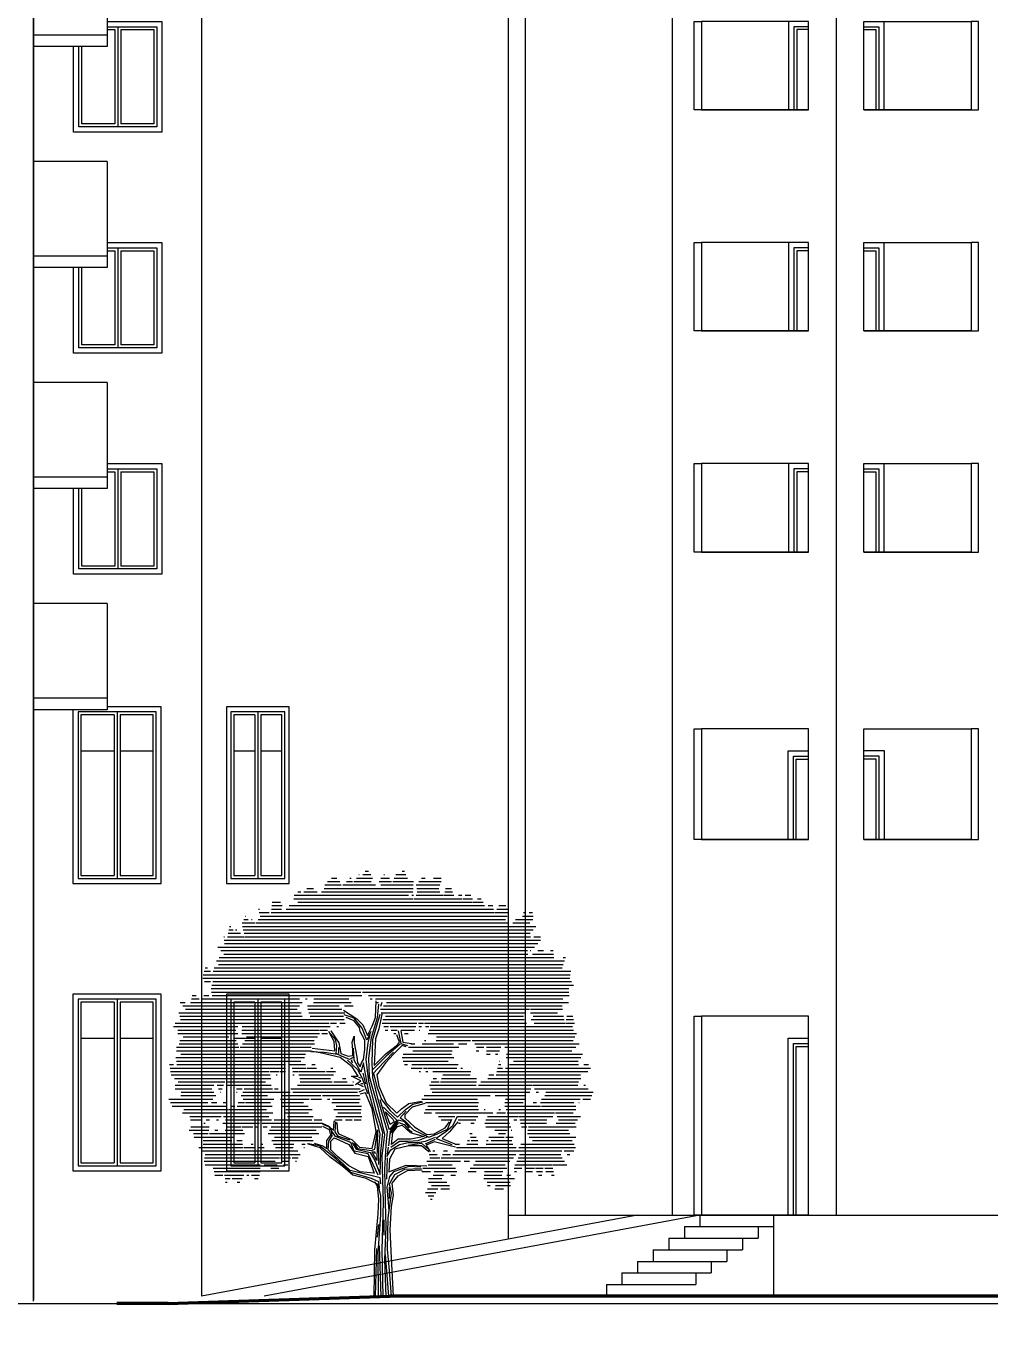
# Model space of a CAD drawing. Header units: inches. Extents: x -634 to 3638, y -6930911 to 5552.
# Drawn here: x 2080.91 to 2093.65, y 3473 to 3490.16 of the extents above; entities that cross this region are included whole.
import ezdxf

# ---------------------------------------------------------------- set-up
doc = ezdxf.new("R2010")
doc.units = ezdxf.units.IN
doc.header["$MEASUREMENT"] = 0
doc.linetypes.add('Dashed', pattern=[1128.888893, 564.444447, -564.444447])
doc.layers.add('derevo', color=7, linetype='Continuous')
doc.layers.add('развертка', color=7, linetype='Continuous')
for name, color, linetype, lineweight in [('ELEV', 134, 'Continuous', 18), ('WALLS', 7, 'Continuous', 70), ('фасады', 7, 'Continuous', 30), ('фасады2', 7, 'Continuous', 25)]:
    doc.layers.add(name, color=color, linetype=linetype, lineweight=lineweight)

# ---------------------------------------------------------------- blocks, each defined once
blk = doc.blocks.new('*X6')
at = {"color": 0, "linetype": 'ByBlock'}
for p, q in [((166.432, 82), (166.792, 82)), ((166.547, 82.1), (166.704, 82.1)), ((166.979, 82), (167.153, 82)), ((167.079, 82.1), (167.119, 82.1)), ((167.199, 82), (167.701, 82)), ((167.268, 82.1), (167.735, 82.1)), ((167.338, 82.2), (167.349, 82.2)), ((167.454, 82.2), (167.692, 82.2)), ((167.527, 82.3), (167.616, 82.3)), ((167.933, 82), (168.284, 82)), ((167.979, 82.1), (168.232, 82.1)), ((168.068, 82.2), (168.08, 82.2)), ((168.321, 82), (168.918, 82)), ((168.365, 82.1), (168.744, 82.1)), ((168.409, 82.2), (168.702, 82.2)), ((168.595, 82.3), (168.659, 82.3)), ((169.076, 82), (169.723, 82)), ((169.153, 82.1), (169.26, 82.1)), ((169.506, 82.1), (169.719, 82.1)), ((165.57, 81.7), (165.661, 81.7)), ((165.749, 81.7), (166.132, 81.7)), ((165.839, 81.8), (166.032, 81.8)), ((166.26, 81.7), (168.903, 81.7)), ((166.335, 81.8), (168.908, 81.8)), ((166.352, 81.9), (166.826, 81.9)), ((166.879, 81.9), (167.822, 81.9)), ((167.978, 81.9), (168.913, 81.9)), ((168.999, 81.9), (169.688, 81.9)), ((169.014, 81.8), (169.653, 81.8)), ((169.031, 81.7), (169.681, 81.7)), ((169.83, 81.7), (170.052, 81.7)), ((169.85, 81.8), (170.018, 81.8)), ((164.823, 81.3), (165.119, 81.3)), ((164.833, 81.4), (165.072, 81.4)), ((165.321, 81.3), (170.979, 81.3)), ((165.46, 81.5), (168.908, 81.5)), ((165.47, 81.6), (168.774, 81.6)), ((165.573, 81.4), (170.616, 81.4)), ((168.878, 81.6), (168.918, 81.6)), ((168.94, 81.5), (170.325, 81.5)), ((168.998, 81.6), (169.794, 81.6)), ((169.809, 81.6), (170.085, 81.6)), ((170.22, 81.6), (170.325, 81.6)), ((170.355, 81.5), (170.627, 81.5)), ((170.421, 81.6), (170.579, 81.6)), ((170.642, 81.4), (170.94, 81.4)), ((170.776, 81.5), (170.878, 81.5)), ((171.088, 81.3), (171.222, 81.3)), ((171.393, 81.3), (171.598, 81.3)), ((164.011, 80.9), (164.133, 80.9)), ((164.061, 81), (164.073, 81)), ((164.231, 80.9), (164.254, 80.9)), ((164.431, 80.9), (171.587, 80.9)), ((164.432, 81.2), (164.462, 81.2)), ((164.46, 81.1), (164.748, 81.1)), ((164.487, 81), (171.637, 81)), ((164.803, 81.1), (171.246, 81.1)), ((164.813, 81.2), (165.101, 81.2)), ((165.233, 81.2), (171.234, 81.2)), ((171.268, 81.1), (171.675, 81.1)), ((171.331, 81.2), (171.675, 81.2)), ((171.872, 80.9), (172.376, 80.9)), ((172.081, 81), (172.39, 81)), ((172.11, 81.1), (172.139, 81.1)), ((172.272, 81.1), (172.364, 81.1)), ((163.555, 80.5), (163.914, 80.5)), ((163.575, 80.6), (163.707, 80.6)), ((163.596, 80.7), (163.635, 80.7)), ((163.773, 80.6), (163.808, 80.6)), ((163.961, 80.8), (164.34, 80.8)), ((163.971, 80.7), (172.466, 80.7)), ((163.994, 80.6), (172.383, 80.6)), ((164.018, 80.5), (172.3, 80.5)), ((164.367, 80.8), (171.668, 80.8)), ((171.793, 80.8), (172.293, 80.8)), ((163.262, 80.1), (172.42, 80.1)), ((163.432, 80.4), (163.454, 80.4)), ((163.44, 80.3), (172.6, 80.3)), ((163.448, 80.2), (172.52, 80.2)), ((163.535, 80.4), (164.02, 80.4)), ((164.041, 80.4), (172.307, 80.4)), ((172.402, 80.4), (172.6, 80.4)), ((163.302, 79.8), (172.252, 79.8)), ((163.345, 80), (172.22, 80)), ((163.428, 79.9), (172.236, 79.9)), ((172.255, 79.8), (172.98, 79.8)), ((172.296, 80), (172.32, 80)), ((172.366, 79.9), (172.973, 79.9)), ((172.524, 80), (172.683, 80)), ((172.883, 80), (172.967, 80)), ((173.253, 79.8), (173.325, 79.8)), ((162.866, 79.4), (163.049, 79.4)), ((162.895, 79.5), (162.958, 79.5)), ((163.121, 79.4), (173.475, 79.4)), ((163.148, 79.5), (173.226, 79.5)), ((163.219, 79.7), (173.292, 79.7)), ((163.283, 79.6), (173.259, 79.6)), ((162.825, 79.2), (173.446, 79.2)), ((162.837, 79.3), (173.46, 79.3)), ((162.874, 79.1), (163.044, 79.1)), ((163.086, 79), (173.554, 79)), ((163.112, 79.1), (173.5, 79.1)), ((162.494, 78.6), (162.719, 78.6)), ((162.517, 78.7), (162.627, 78.7)), ((162.798, 78.6), (165.62, 78.6)), ((162.856, 78.7), (162.995, 78.7)), ((163.065, 78.9), (173.423, 78.9)), ((163.08, 78.8), (167.394, 78.8)), ((163.094, 78.7), (167.426, 78.7)), ((165.798, 78.6), (165.849, 78.6)), ((166.041, 78.6), (167.051, 78.6)), ((167.449, 78.8), (173.422, 78.8)), ((167.618, 78.7), (173.427, 78.7)), ((167.668, 78.6), (167.729, 78.6)), ((167.823, 78.6), (173.243, 78.6)), ((162.172, 78.5), (162.317, 78.5)), ((162.246, 78.4), (162.44, 78.4)), ((162.32, 78.3), (165.551, 78.3)), ((162.449, 78.4), (165.625, 78.4)), ((162.472, 78.5), (165.698, 78.5)), ((165.855, 78.4), (166.767, 78.4)), ((165.865, 78.3), (166.85, 78.3)), ((166.032, 78.5), (167.114, 78.5)), ((166.921, 78.4), (167.177, 78.4)), ((167.855, 78.5), (167.909, 78.5)), ((167.971, 78.3), (172.279, 78.3)), ((168.054, 78.4), (173.222, 78.4)), ((168.137, 78.5), (173.404, 78.5)), ((172.311, 78.3), (173.236, 78.3)), ((162.022, 77.9), (163.957, 77.9)), ((162.131, 78.2), (165.674, 78.2)), ((162.163, 78.1), (165.702, 78.1)), ((162.181, 78), (166.918, 78)), ((163.968, 77.9), (166.48, 77.9)), ((165.895, 78.2), (166.933, 78.2)), ((165.929, 78.1), (166.896, 78.1)), ((166.524, 77.9), (166.695, 77.9)), ((166.788, 77.9), (166.94, 77.9)), ((167.987, 78.2), (172.177, 78.2)), ((168.015, 77.9), (169.023, 77.9)), ((168.035, 78), (172.121, 78)), ((168.114, 78.1), (172.102, 78.1)), ((169.066, 77.9), (169.211, 77.9)), ((169.237, 77.9), (169.433, 77.9)), ((169.437, 77.9), (172.193, 77.9)), ((172.311, 78.2), (173.09, 78.2)), ((172.33, 78), (173.283, 78)), ((172.39, 78.1), (173.261, 78.1)), ((172.412, 77.9), (173.305, 77.9)), ((173.318, 77.9), (173.578, 77.9)), ((173.34, 78), (173.556, 78)), ((173.361, 78.1), (173.534, 78.1)), ((161.977, 77.8), (163.837, 77.8)), ((162.101, 77.7), (163.78, 77.7)), ((162.101, 77.6), (163.842, 77.6)), ((162.252, 77.5), (163.577, 77.5)), ((163.953, 77.6), (166.204, 77.6)), ((163.957, 77.7), (166.204, 77.7)), ((163.962, 77.8), (166.506, 77.8)), ((164.087, 77.5), (166.144, 77.5)), ((166.22, 77.7), (166.433, 77.7)), ((166.265, 77.6), (166.432, 77.6)), ((166.526, 77.7), (166.532, 77.7)), ((166.701, 77.8), (166.754, 77.8)), ((168.06, 77.8), (168.202, 77.8)), ((168.104, 77.7), (168.175, 77.7)), ((168.25, 77.8), (168.986, 77.8)), ((168.275, 77.7), (168.449, 77.7)), ((168.355, 77.6), (168.414, 77.6)), ((168.556, 77.7), (168.948, 77.7)), ((168.663, 77.6), (168.764, 77.6)), ((169.078, 77.8), (169.157, 77.8)), ((169.09, 77.7), (169.103, 77.7)), ((169.274, 77.8), (169.364, 77.8)), ((169.347, 77.6), (173.64, 77.6)), ((169.377, 77.7), (173.549, 77.7)), ((169.407, 77.8), (173.525, 77.8)), ((169.588, 77.5), (173.594, 77.5)), ((162.064, 77.2), (163.863, 77.2)), ((162.064, 77.1), (165.969, 77.1)), ((162.138, 77.3), (163.837, 77.3)), ((162.16, 77.4), (163.794, 77.4)), ((163.903, 77.2), (165.958, 77.2)), ((163.974, 77.3), (166.058, 77.3)), ((164.045, 77.4), (166.046, 77.4)), ((168.774, 77.2), (170.23, 77.2)), ((168.844, 77.3), (168.96, 77.3)), ((168.901, 77.1), (170.038, 77.1)), ((169.171, 77.3), (170.076, 77.3)), ((169.241, 77.4), (169.277, 77.4)), ((169.58, 77.4), (170.57, 77.4)), ((170.22, 77.3), (170.47, 77.3)), ((170.619, 77.4), (173.548, 77.4)), ((170.7, 77.3), (173.719, 77.3)), ((170.737, 77.1), (170.815, 77.1)), ((170.747, 77.2), (170.962, 77.2)), ((171.039, 77.2), (171.45, 77.2)), ((171.039, 77.1), (171.407, 77.1)), ((171.563, 77.2), (173.625, 77.2)), ((171.675, 77.1), (173.506, 77.1)), ((162.045, 76.9), (165.769, 76.9)), ((162.061, 76.8), (165.657, 76.8)), ((162.185, 77), (165.793, 77)), ((168.599, 76.9), (170.09, 76.9)), ((168.62, 77), (170.022, 77)), ((168.628, 76.8), (169.93, 76.8)), ((171.039, 77), (171.142, 77)), ((171.299, 77), (171.363, 77)), ((171.401, 76.8), (171.408, 76.8)), ((171.602, 76.9), (173.77, 76.9)), ((171.613, 77), (173.818, 77)), ((171.815, 76.8), (173.686, 76.8)), ((161.859, 76.7), (161.979, 76.7)), ((161.875, 76.6), (165.221, 76.6)), ((161.891, 76.5), (164.732, 76.5)), ((161.907, 76.4), (164.776, 76.4)), ((162.076, 76.7), (165.221, 76.7)), ((164.762, 76.5), (165.029, 76.5)), ((164.948, 76.4), (164.978, 76.4)), ((165.05, 76.5), (165.221, 76.5)), ((165.312, 76.7), (165.797, 76.7)), ((165.414, 76.6), (165.814, 76.6)), ((165.434, 76.5), (165.583, 76.5)), ((165.434, 76.4), (165.47, 76.4)), ((165.607, 76.5), (166.364, 76.5)), ((165.607, 76.4), (166.602, 76.4)), ((165.843, 76.6), (166.113, 76.6)), ((165.977, 76.7), (166.072, 76.7)), ((166.4, 76.5), (166.661, 76.5)), ((166.526, 76.6), (166.586, 76.6)), ((168.657, 76.7), (168.745, 76.7)), ((168.85, 76.6), (168.957, 76.6)), ((168.877, 76.7), (170.214, 76.7)), ((168.958, 76.6), (169.172, 76.6)), ((169.089, 76.5), (169.121, 76.5)), ((169.215, 76.6), (169.327, 76.6)), ((169.282, 76.5), (169.336, 76.5)), ((169.351, 76.6), (170.174, 76.6)), ((169.479, 76.5), (170.585, 76.5)), ((169.775, 76.4), (170.558, 76.4)), ((170.295, 76.6), (170.344, 76.6)), ((170.612, 76.6), (170.613, 76.6)), ((171.106, 76.4), (171.245, 76.4)), ((171.311, 76.4), (173.758, 76.4)), ((171.334, 76.5), (173.97, 76.5)), ((171.356, 76.6), (171.496, 76.6)), ((171.379, 76.7), (171.452, 76.7)), ((171.588, 76.6), (174.041, 76.6)), ((171.702, 76.7), (173.696, 76.7)), ((173.848, 76.7), (173.987, 76.7)), ((162.003, 76.3), (163.506, 76.3)), ((162.024, 76.1), (162.211, 76.1)), ((162.024, 76), (163.086, 76)), ((162.109, 76.2), (163.464, 76.2)), ((162.216, 76.1), (163.145, 76.1)), ((163.241, 76.1), (163.422, 76.1)), ((163.283, 76), (163.38, 76)), ((163.529, 76.3), (164.791, 76.3)), ((163.535, 76.2), (164.639, 76.2)), ((163.541, 76.1), (164.802, 76.1)), ((163.798, 76), (163.962, 76)), ((164.022, 76), (164.837, 76)), ((164.897, 76), (165.004, 76)), ((165.375, 76), (167.382, 76)), ((165.568, 76.1), (167.187, 76.1)), ((165.634, 76.3), (166.523, 76.3)), ((165.638, 76.2), (166.564, 76.2)), ((166.612, 76.2), (167.001, 76.2)), ((166.868, 76.3), (166.962, 76.3)), ((167.166, 76.2), (167.187, 76.2)), ((169.39, 76.1), (170.738, 76.1)), ((169.417, 76), (170.732, 76)), ((169.436, 76.2), (169.669, 76.2)), ((169.49, 76.3), (169.591, 76.3)), ((169.699, 76.2), (170.743, 76.2)), ((169.737, 76.3), (170.748, 76.3)), ((170.741, 76), (172.323, 76)), ((170.804, 76.1), (172.36, 76.1)), ((170.867, 76.2), (171.032, 76.2)), ((171.041, 76.2), (173.694, 76.2)), ((171.074, 76.3), (173.769, 76.3)), ((172.376, 76.1), (173.683, 76.1)), ((172.425, 76), (173.979, 76)), ((173.853, 76.1), (173.902, 76.1)), ((161.844, 75.7), (163.115, 75.7)), ((161.891, 75.6), (162.971, 75.6)), ((162.186, 75.8), (163.201, 75.8)), ((162.197, 75.9), (163.143, 75.9)), ((163.076, 75.6), (163.233, 75.6)), ((163.326, 75.9), (163.338, 75.9)), ((163.412, 75.6), (163.505, 75.6)), ((163.798, 75.9), (163.819, 75.9)), ((163.849, 75.6), (164.032, 75.6)), ((163.936, 75.8), (164.701, 75.8)), ((163.979, 75.9), (165.352, 75.9)), ((163.995, 75.7), (164.878, 75.7)), ((164.064, 75.6), (164.779, 75.6)), ((165.076, 75.7), (165.905, 75.7)), ((165.089, 75.6), (165.743, 75.6)), ((165.099, 75.8), (166.236, 75.8)), ((165.427, 75.9), (167.305, 75.9)), ((165.955, 75.7), (166.262, 75.7)), ((166.291, 75.8), (167.357, 75.8)), ((166.437, 75.7), (166.502, 75.7)), ((166.556, 75.6), (167.352, 75.6)), ((166.574, 75.7), (167.382, 75.7)), ((169.163, 75.7), (170.778, 75.7)), ((169.233, 75.8), (171.138, 75.8)), ((169.273, 75.6), (170.808, 75.6)), ((169.463, 75.9), (172.285, 75.9)), ((171.287, 75.8), (172.136, 75.8)), ((171.568, 75.6), (172.098, 75.6)), ((171.585, 75.7), (172.176, 75.7)), ((172.388, 75.6), (172.485, 75.6)), ((172.475, 75.9), (172.536, 75.9)), ((172.596, 75.6), (173.56, 75.6)), ((172.624, 75.7), (173.749, 75.7)), ((172.724, 75.8), (174.082, 75.8)), ((172.757, 75.9), (174.119, 75.9)), ((173.704, 75.6), (173.716, 75.6)), ((173.823, 75.7), (174.045, 75.7)), ((161.938, 75.5), (162.303, 75.5)), ((162.241, 75.3), (164.855, 75.3)), ((162.277, 75.4), (163.56, 75.4)), ((162.312, 75.5), (163.533, 75.5)), ((163.575, 75.4), (164.669, 75.4)), ((163.638, 75.5), (163.749, 75.5)), ((163.823, 75.5), (164.835, 75.5)), ((165.13, 75.5), (165.869, 75.5)), ((165.204, 75.3), (165.888, 75.3)), ((165.229, 75.4), (165.988, 75.4)), ((166.62, 75.4), (167.412, 75.4)), ((166.682, 75.5), (167.418, 75.5)), ((166.737, 75.3), (167.399, 75.3)), ((169.232, 75.3), (169.444, 75.3)), ((169.273, 75.4), (170.8, 75.4)), ((169.341, 75.5), (170.789, 75.5)), ((169.558, 75.3), (171.22, 75.3)), ((170.971, 75.4), (171, 75.4)), ((171.33, 75.3), (171.582, 75.3)), ((171.39, 75.4), (171.437, 75.4)), ((171.57, 75.5), (172.595, 75.5)), ((171.604, 75.4), (173.625, 75.4)), ((171.638, 75.3), (173.008, 75.3)), ((172.625, 75.5), (173.623, 75.5)), ((173.035, 75.3), (173.545, 75.3)), ((162.451, 75.2), (163.355, 75.2)), ((162.466, 75.1), (162.781, 75.1)), ((162.474, 74.9), (163.007, 74.9)), ((162.851, 75), (162.893, 75)), ((162.919, 75.1), (163.021, 75.1)), ((163.223, 75.1), (163.28, 75.1)), ((163.406, 75), (164.465, 75)), ((163.427, 75.2), (164.739, 75.2)), ((163.479, 75.1), (164.813, 75.1)), ((163.505, 74.9), (163.935, 74.9)), ((163.959, 74.9), (164.275, 74.9)), ((164.355, 74.9), (164.419, 74.9)), ((164.54, 75), (166.274, 75)), ((164.573, 74.9), (164.691, 74.9)), ((164.8, 74.9), (166.268, 74.9)), ((164.885, 75.1), (165.98, 75.1)), ((165.273, 75.2), (166.014, 75.2)), ((166.044, 75.1), (166.268, 75.1)), ((166.642, 75.1), (166.858, 75.1)), ((166.677, 75.2), (167.43, 75.2)), ((166.956, 75.1), (167.144, 75.1)), ((167.207, 75.1), (167.408, 75.1)), ((169.643, 75.2), (170.122, 75.2)), ((169.727, 75.1), (170.022, 75.1)), ((170.199, 75.2), (170.78, 75.2)), ((170.212, 75.1), (170.727, 75.1)), ((170.225, 75), (170.281, 75)), ((170.58, 75), (170.674, 75)), ((170.99, 75), (171.704, 75)), ((171.012, 75.1), (171.673, 75.1)), ((171.016, 74.9), (171.735, 74.9)), ((171.063, 75.2), (171.947, 75.2)), ((171.827, 75.1), (171.913, 75.1)), ((171.975, 75.2), (172.954, 75.2)), ((171.999, 75.1), (172.778, 75.1)), ((172.023, 75), (172.775, 75)), ((172.046, 74.9), (172.198, 74.9)), ((172.249, 74.9), (173.633, 74.9)), ((173.055, 75), (173.605, 75)), ((173.077, 75.2), (173.752, 75.2)), ((173.12, 75.1), (173.667, 75.1)), ((162.43, 74.8), (163.002, 74.8)), ((162.555, 74.7), (162.976, 74.7)), ((162.57, 74.6), (163.713, 74.6)), ((162.834, 74.5), (163.663, 74.5)), ((163.014, 74.7), (163.399, 74.7)), ((163.175, 74.8), (163.255, 74.8)), ((163.416, 74.7), (164.033, 74.7)), ((163.475, 74.8), (163.984, 74.8)), ((163.812, 74.5), (163.96, 74.5)), ((164.715, 74.7), (166.183, 74.7)), ((164.757, 74.8), (166.109, 74.8)), ((164.819, 74.5), (166.021, 74.5)), ((164.896, 74.6), (165.982, 74.6)), ((170.486, 74.5), (170.541, 74.5)), ((170.552, 74.7), (170.617, 74.7)), ((170.572, 74.6), (170.736, 74.6)), ((170.593, 74.5), (170.787, 74.5)), ((171.037, 74.5), (171.08, 74.5)), ((171.104, 74.6), (171.543, 74.6)), ((171.173, 74.5), (171.771, 74.5)), ((171.279, 74.8), (171.635, 74.8)), ((171.379, 74.7), (171.589, 74.7)), ((171.598, 74.6), (171.805, 74.6)), ((171.745, 74.8), (171.766, 74.8)), ((172.22, 74.7), (173.449, 74.7)), ((172.235, 74.8), (173.409, 74.8)), ((172.266, 74.6), (173.622, 74.6)), ((172.368, 74.5), (173.517, 74.5)), ((162.713, 74.3), (163.986, 74.3)), ((162.796, 74.2), (165.575, 74.2)), ((162.83, 74.4), (163.973, 74.4)), ((162.888, 74.1), (165.638, 74.1)), ((164.013, 74.3), (164.31, 74.3)), ((164.228, 74.4), (164.283, 74.4)), ((164.426, 74.3), (164.603, 74.3)), ((164.526, 74.4), (164.559, 74.4)), ((164.871, 74.4), (165.455, 74.4)), ((164.926, 74.3), (165.442, 74.3)), ((165.69, 74.4), (165.791, 74.4)), ((165.744, 74.3), (165.769, 74.3)), ((169.375, 74.1), (169.61, 74.1)), ((169.486, 74.2), (169.539, 74.2)), ((169.759, 74.1), (169.996, 74.1)), ((169.795, 74.2), (169.906, 74.2)), ((170.06, 74.1), (171.883, 74.1)), ((170.114, 74.2), (173.219, 74.2)), ((170.124, 74.4), (170.249, 74.4)), ((170.168, 74.3), (171.893, 74.3)), ((170.464, 74.4), (170.787, 74.4)), ((171.026, 74.4), (171.793, 74.4)), ((171.972, 74.3), (173.615, 74.3)), ((171.991, 74.1), (173.185, 74.1)), ((172.027, 74.4), (173.575, 74.4)), ((173.279, 74.2), (173.56, 74.2)), ((173.368, 74.1), (173.447, 74.1)), ((162.865, 73.9), (164.602, 73.9)), ((162.876, 74), (165.04, 74)), ((162.896, 73.8), (164.489, 73.8)), ((164.604, 73.9), (164.923, 73.9)), ((164.604, 73.8), (164.974, 73.8)), ((165.072, 74), (165.36, 74)), ((165.11, 73.9), (165.321, 73.9)), ((165.157, 73.8), (165.281, 73.8)), ((165.41, 74), (165.588, 74)), ((165.51, 73.9), (165.538, 73.9)), ((169.306, 73.9), (170.278, 73.9)), ((169.344, 73.8), (170.042, 73.8)), ((169.394, 74), (169.68, 74)), ((169.723, 74), (171.82, 74)), ((170.385, 73.9), (170.545, 73.9)), ((170.655, 73.8), (171.571, 73.8)), ((170.713, 73.9), (171.709, 73.9)), ((171.858, 73.8), (172.14, 73.8)), ((171.913, 73.9), (172.908, 73.9)), ((171.954, 74), (173.226, 74)), ((172.174, 73.8), (172.694, 73.8)), ((172.697, 73.8), (172.931, 73.8)), ((172.908, 73.9), (173.291, 73.9)), ((172.945, 73.8), (173.356, 73.8)), ((163.122, 73.7), (164.489, 73.7)), ((163.156, 73.6), (164.489, 73.6)), ((163.172, 73.5), (163.399, 73.5)), ((163.453, 73.5), (164.014, 73.5)), ((163.467, 73.4), (163.613, 73.4)), ((163.669, 73.4), (163.968, 73.4)), ((164.095, 73.5), (164.157, 73.5)), ((164.234, 73.5), (164.462, 73.5)), ((164.319, 73.4), (164.423, 73.4)), ((164.795, 73.7), (165.024, 73.7)), ((169.162, 73.6), (169.415, 73.6)), ((169.194, 73.7), (170.142, 73.7)), ((169.357, 73.4), (169.744, 73.4)), ((169.492, 73.5), (169.787, 73.5)), ((169.524, 73.6), (170.172, 73.6)), ((170, 73.5), (170.137, 73.5)), ((170.5, 73.6), (170.736, 73.6)), ((170.561, 73.7), (171.627, 73.7)), ((170.961, 73.4), (171.849, 73.4)), ((170.968, 73.5), (171.476, 73.5)), ((170.975, 73.6), (171.504, 73.6)), ((171.626, 73.5), (171.734, 73.5)), ((171.835, 73.7), (172.062, 73.7)), ((171.846, 73.6), (171.901, 73.6)), ((172.174, 73.7), (172.429, 73.7)), ((172.174, 73.6), (172.368, 73.6)), ((172.454, 73.7), (172.674, 73.7)), ((172.482, 73.6), (172.655, 73.6)), ((172.536, 73.5), (172.635, 73.5)), ((172.726, 73.7), (172.953, 73.7)), ((172.755, 73.6), (172.976, 73.6)), ((172.913, 73.5), (172.998, 73.5)), ((163.482, 73.3), (163.533, 73.3)), ((163.815, 73.3), (163.899, 73.3)), ((169.271, 73), (169.57, 73)), ((169.325, 73.1), (169.625, 73.1)), ((169.352, 73.3), (169.886, 73.3)), ((169.448, 73.2), (169.963, 73.2)), ((169.718, 73.1), (169.966, 73.1)), ((171.059, 73.3), (171.724, 73.3)), ((171.066, 73.2), (171.146, 73.2)), ((171.275, 73.1), (171.527, 73.1)), ((171.295, 73.2), (171.729, 73.2)), ((169.342, 72.9), (169.515, 72.9)), ((169.414, 72.8), (169.46, 72.8))]:
    blk.add_line(p, q, dxfattribs=at)

msp = doc.modelspace()

# ---------------------------------------------------------------- hatches: boundary and pattern name
at = {"layer": 'ELEV', "linetype": 'Continuous'}
h = msp.add_hatch(dxfattribs=at)
h.set_pattern_fill('ANSI31', color=256, scale=0.01044, style=0)
h.set_pattern_definition([(45, (1262.311104, 3366.587935), (-0.02343928418428, 0.02343928418428), [])])
edge = h.paths.add_edge_path()
edge.add_ellipse((1445.78234, 3471.96182), major_axis=(0, 6932302.83262), ratio=0.00000001506, start_angle=89.999976115149, end_angle=270.000023884851)
edge.add_line((1445.67794, 3474.85168), (1445.67794, 3528.48347))
edge.add_line((1445.67794, 3528.48347), (1445.88675, 3528.48347))
edge.add_line((1445.88675, 3528.48347), (1445.88675, 3474.85168))

# ---------------------------------------------------------------- linework, layer by layer
at = {"layer": 'derevo', "color": 0}
for p, q in [((2085.53045, 3477.05835), (2085.53793, 3477.27835)), ((2085.60076, 3477.20801), (2085.61722, 3477.26039)), ((2085.10709, 3477.15563), (2085.28361, 3477.04039)), ((2085.2492, 3477.04937), (2085.11606, 3477.09427)), ((2085.49454, 3476.76801), (2085.59178, 3477.10325)), ((2085.55588, 3477.05835), (2085.57383, 3477.23495)), ((2085.61722, 3477.11971), (2085.57383, 3476.90869)), ((2085.2492, 3477.01495), (2085.14299, 3477.05835)), ((2085.35392, 3476.91767), (2085.2492, 3477.04937)), ((2085.31952, 3476.92665), (2085.2492, 3477.01495)), ((2085.28361, 3477.04039), (2085.3629, 3476.96257)), ((2085.327, 3476.87427), (2085.31952, 3476.92665)), ((2085.41526, 3476.75903), (2085.35392, 3476.91767)), ((2085.3629, 3476.96257), (2085.42423, 3476.82189)), ((2085.42423, 3476.82189), (2085.48557, 3476.94461)), ((2085.47659, 3476.79495), (2085.55588, 3477.05835)), ((2085.48557, 3476.94461), (2085.53045, 3477.05835)), ((2084.98442, 3476.74257), (2084.91411, 3476.87427)), ((2085.00237, 3476.76801), (2084.93206, 3476.84733)), ((2084.94103, 3476.88325), (2085.04575, 3476.72461)), ((2084.99339, 3476.61836), (2084.98442, 3476.74257)), ((2085.02032, 3476.6887), (2085.00237, 3476.76801)), ((2085.22228, 3476.73359), (2085.2492, 3476.81291)), ((2085.2492, 3476.81291), (2085.2492, 3476.72461)), ((2085.38983, 3476.75903), (2085.327, 3476.87427)), ((2085.38983, 3476.63631), (2085.38983, 3476.75903)), ((2085.46762, 3476.87427), (2085.41526, 3476.75903)), ((2085.43321, 3476.72461), (2085.46014, 3476.82937)), ((2085.44219, 3476.52257), (2085.47659, 3476.79495)), ((2085.48557, 3476.46121), (2085.49454, 3476.76801)), ((2085.53045, 3476.77699), (2085.5125, 3476.4253)), ((2085.57383, 3476.90869), (2085.53045, 3476.77699)), ((2085.8461, 3476.73359), (2085.81169, 3476.82937)), ((2085.82815, 3476.88325), (2085.86405, 3476.71563)), ((2085.86405, 3476.88325), (2085.88948, 3476.73359)), ((2084.67774, 3476.61087), (2084.85277, 3476.60189)), ((2084.6942, 3476.65427), (2084.99339, 3476.61836)), ((2084.80041, 3476.59291), (2084.6942, 3476.61087)), ((2085.0637, 3476.53155), (2084.80041, 3476.59291)), ((2084.85277, 3476.60189), (2085.0293, 3476.57495)), ((2085.01134, 3476.58393), (2085.02032, 3476.6887)), ((2085.08166, 3476.54802), (2085.01134, 3476.58393)), ((2085.04575, 3476.72461), (2085.07268, 3476.58393)), ((2085.04575, 3476.58393), (2085.04575, 3476.66325)), ((2085.07268, 3476.58393), (2085.16992, 3476.54802)), ((2085.23125, 3476.62733), (2085.22228, 3476.73359)), ((2085.23125, 3476.557), (2085.23125, 3476.62733)), ((2085.2492, 3476.49564), (2085.24023, 3476.65427)), ((2085.2492, 3476.72461), (2085.28361, 3476.54053)), ((2085.37187, 3476.50461), (2085.38983, 3476.63631)), ((2085.40628, 3476.50461), (2085.43321, 3476.72461)), ((2085.5125, 3476.4253), (2085.67107, 3476.58393)), ((2085.76681, 3476.60189), (2085.55588, 3476.38189)), ((2085.76681, 3476.57495), (2085.66209, 3476.46121)), ((2085.85508, 3476.70665), (2085.67107, 3476.54802)), ((2085.67107, 3476.58393), (2085.81917, 3476.69767)), ((2085.882, 3476.6887), (2085.76681, 3476.57495)), ((2085.81917, 3476.69767), (2085.8461, 3476.73359)), ((2085.86405, 3476.71563), (2085.95231, 3476.6887)), ((2085.93436, 3476.67223), (2085.882, 3476.6887)), ((2085.88948, 3476.73359), (2086.00467, 3476.71563)), ((2085.22228, 3476.40734), (2085.0637, 3476.53155)), ((2085.18637, 3476.50461), (2085.08166, 3476.54802)), ((2085.16094, 3476.49564), (2085.29259, 3476.37291)), ((2085.16992, 3476.54802), (2085.23125, 3476.557)), ((2085.2492, 3476.54053), (2085.18637, 3476.50461)), ((2085.2133, 3476.48666), (2085.22228, 3476.50461)), ((2085.23125, 3476.46121), (2085.2133, 3476.48666)), ((2085.30156, 3476.28462), (2085.22228, 3476.40734)), ((2085.33597, 3476.337), (2085.2492, 3476.49564)), ((2085.28361, 3476.54053), (2085.29259, 3476.46121)), ((2085.29259, 3476.46121), (2085.327, 3476.40734)), ((2085.327, 3476.40734), (2085.34495, 3476.46121)), ((2085.37187, 3476.46121), (2085.33597, 3476.337)), ((2085.34495, 3476.46121), (2085.37187, 3476.50461)), ((2085.38085, 3476.40734), (2085.37187, 3476.46121)), ((2085.44219, 3476.0736), (2085.38085, 3476.40734)), ((2085.44219, 3476.21428), (2085.40628, 3476.50461)), ((2085.45116, 3476.27564), (2085.44219, 3476.52257)), ((2085.67107, 3476.54802), (2085.48557, 3476.36394)), ((2085.49454, 3476.26666), (2085.48557, 3476.46121)), ((2085.66209, 3476.46121), (2085.5469, 3476.30257)), ((2085.2133, 3476.28462), (2085.30156, 3476.28462)), ((2085.33597, 3476.22326), (2085.2133, 3476.28462)), ((2085.29259, 3476.37291), (2085.35392, 3476.25768)), ((2085.33597, 3476.25768), (2085.31054, 3476.26666)), ((2085.35392, 3476.25768), (2085.42423, 3476.05564)), ((2085.3629, 3476.32053), (2085.39731, 3476.17985)), ((2085.56486, 3475.87156), (2085.45116, 3476.27564)), ((2085.56486, 3475.97632), (2085.49454, 3476.26666)), ((2085.55588, 3476.38189), (2085.50352, 3476.32053)), ((2085.50352, 3476.32053), (2085.5469, 3476.14394)), ((2085.5469, 3476.30257), (2085.57383, 3476.15292)), ((2085.26566, 3476.17087), (2085.33597, 3476.22326)), ((2085.37187, 3476.14394), (2085.29259, 3476.17985)), ((2085.38085, 3476.10054), (2085.31054, 3476.0736)), ((2085.39731, 3476.06462), (2085.327, 3476.04666)), ((2085.3629, 3476.17985), (2085.33597, 3476.17985)), ((2085.48557, 3475.8536), (2085.39731, 3476.06462)), ((2085.5469, 3475.79224), (2085.44219, 3476.21428)), ((2085.57383, 3475.5902), (2085.44219, 3476.0736)), ((2085.5469, 3476.14394), (2085.60824, 3475.97632)), ((2085.57383, 3476.15292), (2085.67107, 3475.93292)), ((2085.64414, 3475.70394), (2085.56486, 3475.97632)), ((2085.61722, 3475.88054), (2085.59178, 3475.96884)), ((2085.60824, 3475.97632), (2085.72343, 3475.82816)), ((2085.67107, 3475.93292), (2085.81169, 3475.79224)), ((2085.87303, 3475.8536), (2085.96877, 3475.92394)), ((2085.92539, 3475.84462), (2086.02262, 3475.91496)), ((2085.96877, 3475.92394), (2086.13632, 3475.95088)), ((2086.1797, 3475.92394), (2086.01365, 3475.87156)), ((2086.02262, 3475.91496), (2086.15427, 3475.9419)), ((2085.53793, 3475.55428), (2085.48557, 3475.8536)), ((2085.62619, 3475.53782), (2085.5469, 3475.79224)), ((2085.65312, 3475.51088), (2085.56486, 3475.87156)), ((2085.71445, 3475.57224), (2085.61722, 3475.88054)), ((2085.63517, 3475.87156), (2085.81169, 3475.70394)), ((2085.66209, 3475.8102), (2085.75784, 3475.71292)), ((2085.70548, 3475.69496), (2085.66209, 3475.8102)), ((2085.72343, 3475.82816), (2085.81917, 3475.73986)), ((2085.75784, 3475.71292), (2085.77579, 3475.6785)), ((2085.81169, 3475.79224), (2085.87303, 3475.8536)), ((2085.81917, 3475.73986), (2085.92539, 3475.84462)), ((2085.93436, 3475.81918), (2085.85508, 3475.73088)), ((2085.85508, 3475.73088), (2085.91641, 3475.69496)), ((2086.01365, 3475.87156), (2085.91641, 3475.77428)), ((2085.91641, 3475.77428), (2085.91641, 3475.73088)), ((2085.91641, 3475.73088), (2086.04806, 3475.60816)), ((2086.4789, 3475.58122), (2086.54023, 3475.71292)), ((2086.61054, 3475.74884), (2086.54921, 3475.62462)), ((2084.82584, 3475.66054), (2084.91411, 3475.62462)), ((2084.92308, 3475.60816), (2084.83482, 3475.64258)), ((2084.92308, 3475.57224), (2084.83482, 3475.61714)), ((2084.91411, 3475.62462), (2084.97544, 3475.56326)), ((2084.95001, 3475.56326), (2084.92308, 3475.60816)), ((2084.94103, 3475.5019), (2084.92308, 3475.57224)), ((2084.95899, 3475.49292), (2084.95001, 3475.56326)), ((2085.00237, 3475.48394), (2084.95899, 3475.55428)), ((2084.97544, 3475.56326), (2084.98442, 3475.6785)), ((2084.98442, 3475.6785), (2084.99339, 3475.69496)), ((2085.00237, 3475.6785), (2084.99339, 3475.5468)), ((2084.99339, 3475.5468), (2085.0293, 3475.49292)), ((2085.02032, 3475.66952), (2085.0293, 3475.55428)), ((2085.0293, 3475.55428), (2085.04575, 3475.51986)), ((2085.48557, 3475.3268), (2085.53793, 3475.55428)), ((2085.55588, 3475.57224), (2085.5469, 3475.16816)), ((2085.5469, 3475.5019), (2085.55588, 3475.57224)), ((2085.59178, 3475.51986), (2085.57383, 3475.5902)), ((2085.60076, 3475.2819), (2085.62619, 3475.53782)), ((2085.68753, 3475.55428), (2085.64414, 3475.70394)), ((2085.67107, 3475.3702), (2085.68753, 3475.55428)), ((2085.72343, 3475.64258), (2085.70548, 3475.69496)), ((2085.82815, 3475.70394), (2085.71445, 3475.53782)), ((2085.81169, 3475.70394), (2085.71445, 3475.57224)), ((2085.77579, 3475.6785), (2085.72343, 3475.64258)), ((2085.72343, 3475.51986), (2085.83712, 3475.66952)), ((2085.74138, 3475.37918), (2085.75784, 3475.53782)), ((2085.75784, 3475.53782), (2085.81917, 3475.61714)), ((2085.81917, 3475.61714), (2085.882, 3475.6336)), ((2085.91641, 3475.6785), (2085.82815, 3475.70394)), ((2085.83712, 3475.66952), (2085.90743, 3475.64258)), ((2085.882, 3475.6336), (2085.98672, 3475.53782)), ((2085.90743, 3475.64258), (2085.96877, 3475.57224)), ((2085.91641, 3475.69496), (2086.0301, 3475.57224)), ((2085.97775, 3475.59918), (2085.91641, 3475.6785)), ((2085.96877, 3475.57224), (2086.01365, 3475.5468)), ((2085.98672, 3475.53782), (2086.17073, 3475.48394)), ((2086.0301, 3475.57224), (2086.23356, 3475.47646)), ((2086.04806, 3475.60816), (2086.20663, 3475.51088)), ((2086.30387, 3475.51986), (2086.45197, 3475.59918)), ((2086.46095, 3475.5468), (2086.3293, 3475.4585)), ((2086.34725, 3475.51986), (2086.4789, 3475.58122)), ((2086.50583, 3475.5468), (2086.40859, 3475.4585)), ((2086.45197, 3475.59918), (2086.50583, 3475.6785)), ((2086.54921, 3475.62462), (2086.46095, 3475.5468)), ((2086.61952, 3475.6785), (2086.50583, 3475.5468)), ((2084.80041, 3475.33578), (2084.63286, 3475.38816)), ((2084.79144, 3475.36122), (2084.64184, 3475.38816)), ((2084.72112, 3475.39714), (2084.83482, 3475.36122)), ((2084.88867, 3475.43156), (2084.94103, 3475.5019)), ((2084.88867, 3475.3268), (2084.88867, 3475.43156)), ((2084.90513, 3475.30884), (2084.91411, 3475.42258)), ((2084.91411, 3475.42258), (2084.95899, 3475.49292)), ((2084.94103, 3475.42258), (2084.98442, 3475.46748)), ((2084.94103, 3475.30884), (2084.94103, 3475.42258)), ((2084.98442, 3475.46748), (2085.04575, 3475.44054)), ((2085.20433, 3475.40612), (2085.00237, 3475.48394)), ((2085.0293, 3475.49292), (2085.18637, 3475.44054)), ((2085.04575, 3475.51986), (2085.22228, 3475.44054)), ((2085.04575, 3475.44054), (2085.1774, 3475.37918)), ((2085.1774, 3475.37918), (2085.25668, 3475.26544)), ((2085.2492, 3475.29088), (2085.20433, 3475.40612)), ((2085.22228, 3475.44054), (2085.31952, 3475.34326)), ((2085.22228, 3475.40612), (2085.27464, 3475.31782)), ((2085.2492, 3475.39714), (2085.29259, 3475.3268)), ((2085.52147, 3475.31782), (2085.5469, 3475.5019)), ((2085.57383, 3475.3268), (2085.59178, 3475.51986)), ((2085.61722, 3475.22952), (2085.65312, 3475.51088)), ((2085.65312, 3475.05442), (2085.67107, 3475.3702)), ((2085.70548, 3475.36122), (2085.72343, 3475.51986)), ((2085.73241, 3475.34326), (2085.8461, 3475.42258)), ((2085.73241, 3475.30884), (2085.8461, 3475.37918)), ((2085.82815, 3475.44952), (2085.74138, 3475.37918)), ((2085.9957, 3475.44952), (2085.82815, 3475.44952)), ((2085.8461, 3475.42258), (2085.95979, 3475.42258)), ((2085.8461, 3475.37918), (2085.95979, 3475.40612)), ((2085.95979, 3475.42258), (2086.09294, 3475.43156)), ((2085.95979, 3475.40612), (2086.08396, 3475.40612)), ((2085.95979, 3475.3702), (2086.13632, 3475.39714)), ((2086.17073, 3475.48394), (2085.9957, 3475.44952)), ((2086.08396, 3475.40612), (2086.18868, 3475.42258)), ((2086.09294, 3475.43156), (2086.22458, 3475.48394)), ((2086.13632, 3475.39714), (2086.21561, 3475.3268)), ((2086.18868, 3475.42258), (2086.32032, 3475.47646)), ((2086.18868, 3475.38816), (2086.32032, 3475.44952)), ((2086.30387, 3475.4136), (2086.19765, 3475.3702)), ((2086.19765, 3475.3702), (2086.25001, 3475.2819)), ((2086.20663, 3475.51088), (2086.30387, 3475.51986)), ((2086.23356, 3475.47646), (2086.34725, 3475.51986)), ((2086.58511, 3475.34326), (2086.30387, 3475.4136)), ((2086.3293, 3475.4585), (2086.54023, 3475.37918)), ((2086.40859, 3475.4585), (2086.57614, 3475.38816)), ((2084.87072, 3475.29986), (2084.79144, 3475.36122)), ((2084.93206, 3475.21156), (2084.80041, 3475.33578)), ((2084.83482, 3475.36122), (2084.88867, 3475.3268)), ((2085.01134, 3475.18612), (2084.87072, 3475.29986)), ((2085.19535, 3475.03646), (2084.90513, 3475.30884)), ((2085.09961, 3475.08884), (2084.93206, 3475.21156)), ((2085.0293, 3475.22054), (2084.94103, 3475.30884)), ((2085.1774, 3475.09782), (2085.0293, 3475.22054)), ((2085.43321, 3475.25646), (2085.2492, 3475.29088)), ((2085.25668, 3475.26544), (2085.43321, 3475.22054)), ((2085.27464, 3475.31782), (2085.46014, 3475.27292)), ((2085.29259, 3475.3268), (2085.47659, 3475.29986)), ((2085.31952, 3475.34326), (2085.48557, 3475.3268)), ((2085.56486, 3474.9751), (2085.43321, 3475.25646)), ((2085.43321, 3475.22054), (2085.5125, 3475.00054)), ((2085.46014, 3475.27292), (2085.52147, 3475.16816)), ((2085.47659, 3475.29986), (2085.52147, 3475.31782)), ((2085.48557, 3475.2819), (2085.52147, 3475.2819)), ((2085.5469, 3475.16816), (2085.48557, 3475.2819)), ((2085.52147, 3475.2819), (2085.52147, 3475.25646)), ((2085.57383, 3475.11578), (2085.57383, 3475.3268)), ((2085.59178, 3474.98408), (2085.60076, 3475.2819)), ((2085.62619, 3474.91374), (2085.61722, 3475.22952)), ((2085.6965, 3475.34326), (2085.67855, 3475.22054)), ((2085.67855, 3475.22054), (2085.73241, 3475.30884)), ((2085.67855, 3474.92122), (2085.68753, 3475.20258)), ((2085.78476, 3475.31782), (2085.71445, 3475.18612)), ((2085.96877, 3475.36122), (2085.78476, 3475.31782)), ((2086.13632, 3475.36122), (2085.96877, 3475.36122)), ((2086.23356, 3475.2819), (2086.13632, 3475.36122)), ((2085.20433, 3475.00952), (2085.01134, 3475.18612)), ((2085.23125, 3474.9751), (2085.09961, 3475.08884)), ((2085.327, 3475.0185), (2085.1774, 3475.09782)), ((2085.38085, 3474.99156), (2085.19535, 3475.03646)), ((2085.52147, 3475.16816), (2085.59178, 3474.98408)), ((2085.66209, 3474.61442), (2085.65312, 3475.05442)), ((2085.71445, 3475.18612), (2085.70548, 3475.0185)), ((2085.70548, 3475.0185), (2085.93436, 3475.1068)), ((2085.96877, 3475.08884), (2085.76681, 3475.0185)), ((2085.78476, 3474.98408), (2085.91641, 3475.05442)), ((2085.82815, 3474.96612), (2085.95231, 3475.03646)), ((2085.91641, 3475.05442), (2086.13632, 3475.0619)), ((2085.93436, 3475.1068), (2086.20663, 3475.09782)), ((2085.95231, 3475.03646), (2086.1453, 3475.04544)), ((2086.12734, 3475.07986), (2085.96877, 3475.08884)), ((2085.29259, 3474.98408), (2085.20433, 3475.00952)), ((2085.40628, 3474.9302), (2085.23125, 3474.9751)), ((2085.47659, 3474.9302), (2085.29259, 3474.98408)), ((2085.5125, 3475.00054), (2085.327, 3475.0185)), ((2085.59178, 3474.93918), (2085.38085, 3474.99156)), ((2085.56486, 3474.85088), (2085.40628, 3474.9302)), ((2085.57383, 3474.8868), (2085.47659, 3474.9302)), ((2085.55588, 3474.82544), (2085.52147, 3474.8868)), ((2085.58281, 3474.80748), (2085.57383, 3474.8868)), ((2085.60076, 3474.85986), (2085.59178, 3474.93918)), ((2085.63517, 3474.6234), (2085.62619, 3474.91374)), ((2085.71445, 3474.95714), (2085.67855, 3474.81646)), ((2085.76681, 3475.0185), (2085.71445, 3474.95714)), ((2085.71445, 3474.85986), (2085.78476, 3474.98408)), ((2085.74138, 3474.73714), (2085.71445, 3474.85986)), ((2085.74886, 3474.86884), (2085.82815, 3474.96612)), ((2085.76681, 3474.7102), (2085.74886, 3474.86884)), ((2085.57383, 3474.65782), (2085.55588, 3474.82544)), ((2085.60076, 3474.70272), (2085.56486, 3474.85088)), ((2085.60076, 3474.45578), (2085.60076, 3474.70272)), ((2085.67855, 3474.81646), (2085.70548, 3474.50816)), ((2085.6965, 3474.41238), (2085.74138, 3474.73714)), ((2085.71445, 3474.6668), (2085.71445, 3474.81646)), ((2085.74138, 3474.56204), (2085.76681, 3474.7102)), ((2085.56486, 3474.46476), (2085.57383, 3474.65782)), ((2085.62619, 3474.29714), (2085.63517, 3474.6234)), ((2085.67107, 3474.29714), (2085.66209, 3474.61442)), ((2085.72343, 3474.25374), (2085.74138, 3474.56204)), ((2085.52147, 3473.99034), (2085.56486, 3474.46476)), ((2085.56486, 3473.94544), (2085.60076, 3474.45578)), ((2085.64414, 3474.1834), (2085.64414, 3474.38544)), ((2085.68753, 3473.99932), (2085.6965, 3474.41238)), ((2085.55588, 3474.15646), (2085.57383, 3474.32408)), ((2085.61722, 3473.99034), (2085.62619, 3474.29714)), ((2085.65312, 3473.85864), (2085.67107, 3474.29714)), ((2085.74138, 3473.88408), (2085.72343, 3474.25374)), ((2085.53091, 3473.371), (2085.5469, 3474.00681)), ((2085.60505, 3473.37347), (2085.58281, 3474.04272)), ((2085.71445, 3473.71796), (2085.68753, 3473.99932)), ((2085.51142, 3473.37036), (2085.52147, 3473.99034)), ((2085.56904, 3473.37227), (2085.56486, 3473.94544)), ((2085.62946, 3473.37428), (2085.61722, 3473.99034)), ((2085.66918, 3473.3756), (2085.65312, 3473.85864)), ((2085.7066, 3473.37684), (2085.66209, 3473.92898)), ((2085.76967, 3473.37731), (2085.74138, 3473.88408)), ((2085.74159, 3473.37731), (2085.71445, 3473.71796))]:
    msp.add_line(p, q, dxfattribs=at)
at = {"layer": 'WALLS', "ltscale": 100}
for points in [[(2082.79278, 3473.27998), (2085.72061, 3473.37731)], [(2105.16363, 3473.37731), (2105.16363, 3473.37731), (2085.72061, 3473.37731), (2085.72061, 3473.37731)], [(2082.79278, 3473.27998), (2082.79278, 3473.27998), (2082.11292, 3473.27998)]]:
    msp.add_lwpolyline(points, dxfattribs=at)
at = {"layer": 'развертка'}
msp.add_line((2028.18312, 3473.27998), (2344.58568, 3473.27998), dxfattribs=at)
at = {"layer": 'фасады', "color": 7, "linetype": 'Dashed', "ltscale": 100}
for points in [[(2081.01373, 3492.80351), (2081.01373, 3489.88374)], [(2081.98699, 3491.28523), (2081.98699, 3489.88374)], [(2081.01373, 3490.03946), (2081.98699, 3490.03946), (2081.98699, 3489.88374), (2081.01373, 3489.88374)], [(2081.01373, 3489.88374), (2081.01373, 3486.96397)], [(2081.98699, 3488.36546), (2081.01373, 3488.36546)], [(2081.98699, 3488.36546), (2081.98699, 3486.96397)], [(2081.01373, 3487.11969), (2081.98699, 3487.11969), (2081.98699, 3486.96397), (2081.01373, 3486.96397)], [(2081.01373, 3486.96397), (2081.01373, 3484.0442)], [(2081.98699, 3485.44569), (2081.01373, 3485.44569)], [(2081.98699, 3485.44569), (2081.98699, 3484.0442)], [(2081.01373, 3484.19992), (2081.98699, 3484.19992), (2081.98699, 3484.0442), (2081.01373, 3484.0442)], [(2081.01373, 3484.0442), (2081.01373, 3481.12443)], [(2081.98699, 3482.52592), (2081.01373, 3482.52592)], [(2081.98699, 3482.52592), (2081.98699, 3481.12443)], [(2081.01373, 3481.28015), (2081.98699, 3481.28015), (2081.98699, 3481.12443), (2081.01373, 3481.12443)], [(2081.01373, 3481.12443), (2081.01373, 3477.32873)], [(2081.01373, 3477.32873), (2081.01373, 3473.32865)]]:
    msp.add_lwpolyline(points, dxfattribs=at)
at = {"layer": 'фасады', "ltscale": 100}
for points in [[(2081.00798, 3490.56502), (2081.00798, 3487.64525)], [(2083.23383, 3490.56502), (2083.23383, 3487.64525)], [(2087.28238, 3490.56502), (2087.28238, 3487.64525)], [(2087.5088, 3490.56502), (2087.5088, 3487.64525)], [(2089.44833, 3490.56502), (2089.44833, 3487.64525)], [(2091.6162, 3490.56502), (2091.6162, 3487.64525)], [(2091.25065, 3489.04674), (2089.7394, 3489.04674), (2089.7394, 3490.21465), (2089.83694, 3490.21465), (2089.83694, 3489.04674), (2091.25065, 3489.04674), (2091.25065, 3490.21465), (2089.83694, 3490.21465)], [(2091.98176, 3489.04674), (2093.49301, 3489.04674), (2093.49301, 3490.21465), (2093.39547, 3490.21465), (2093.39547, 3489.04674), (2091.98176, 3489.04674), (2091.98176, 3490.21465), (2093.39547, 3490.21465)], [(2081.00798, 3487.64525), (2081.00798, 3484.72548)], [(2083.23383, 3487.64525), (2083.23383, 3484.72548)], [(2087.28238, 3487.64525), (2087.28238, 3484.72548)], [(2087.5088, 3487.64525), (2087.5088, 3484.72548)], [(2089.44833, 3487.64525), (2089.44833, 3484.72548)], [(2091.6162, 3487.64525), (2091.6162, 3484.72548)], [(2091.25065, 3486.12697), (2089.7394, 3486.12697), (2089.7394, 3487.29488), (2089.83694, 3487.29488), (2089.83694, 3486.12697), (2091.25065, 3486.12697), (2091.25065, 3487.29488), (2089.83694, 3487.29488)], [(2091.98176, 3486.12697), (2093.49301, 3486.12697), (2093.49301, 3487.29488), (2093.39547, 3487.29488), (2093.39547, 3486.12697), (2091.98176, 3486.12697), (2091.98176, 3487.29488), (2093.39547, 3487.29488)], [(2081.00798, 3484.72548), (2081.00798, 3481.80571)], [(2083.23383, 3484.72548), (2083.23383, 3481.80571)], [(2087.28238, 3484.72548), (2087.28238, 3481.80571)], [(2087.5088, 3484.72548), (2087.5088, 3481.80571)], [(2089.44833, 3484.72548), (2089.44833, 3481.80571)], [(2091.6162, 3484.72548), (2091.6162, 3481.80571)], [(2091.25065, 3483.2072), (2089.7394, 3483.2072), (2089.7394, 3484.37511), (2089.83694, 3484.37511), (2089.83694, 3483.2072), (2091.25065, 3483.2072), (2091.25065, 3484.37511), (2089.83694, 3484.37511)], [(2091.98176, 3483.2072), (2093.49301, 3483.2072), (2093.49301, 3484.37511), (2093.39547, 3484.37511), (2093.39547, 3483.2072), (2091.98176, 3483.2072), (2091.98176, 3484.37511), (2093.39547, 3484.37511)], [(2081.00798, 3481.80571), (2081.00798, 3478.01001)], [(2083.23383, 3481.80571), (2083.23383, 3478.01001)], [(2087.28238, 3481.80571), (2087.28238, 3478.01001)], [(2087.5088, 3481.80571), (2087.5088, 3478.01001)], [(2089.44833, 3481.80571), (2089.44833, 3478.01001)], [(2091.6162, 3481.80571), (2091.6162, 3478.01001)], [(2091.25065, 3479.4115), (2089.7394, 3479.4115), (2089.7394, 3480.87138), (2089.83694, 3480.87138), (2089.83694, 3479.4115), (2091.25065, 3479.4115), (2091.25065, 3480.87138), (2089.83694, 3480.87138)], [(2091.98176, 3479.4115), (2093.49301, 3479.4115), (2093.49301, 3480.87138), (2093.39547, 3480.87138), (2093.39547, 3479.4115), (2091.98176, 3479.4115), (2091.98176, 3480.87138), (2093.39547, 3480.87138)], [(2081.00798, 3478.01001), (2081.00798, 3473.30862)], [(2083.23383, 3478.01001), (2083.23383, 3473.37731)], [(2087.28238, 3478.01001), (2087.28238, 3474.1305)], [(2087.5088, 3478.01001), (2087.5088, 3474.44789)], [(2089.44833, 3478.01001), (2089.44833, 3474.44789)], [(2091.6162, 3478.01001), (2091.6162, 3474.44789)], [(2091.25065, 3474.44789), (2089.7394, 3474.44789), (2089.7394, 3477.07568), (2089.83694, 3477.07568), (2089.83694, 3474.44789), (2091.25065, 3474.44789), (2091.25065, 3477.07568), (2089.83694, 3477.07568)], [(2088.98841, 3474.44789), (2083.23383, 3473.37731)], [(2089.81568, 3474.44789), (2084.06109, 3473.37731)], [(2087.28238, 3474.44789), (2095.95003, 3474.44789)], [(2089.81568, 3474.44789), (2089.81568, 3474.29509)], [(2090.78894, 3474.44789), (2090.78894, 3473.37731)], [(2089.61276, 3474.29509), (2090.78894, 3474.29509)], [(2089.61276, 3474.29509), (2089.61276, 3474.14229)], [(2090.58293, 3474.29509), (2090.58293, 3474.14229)], [(2089.40367, 3474.14229), (2090.58293, 3474.14229)], [(2089.40367, 3474.14229), (2089.40367, 3473.98949)], [(2090.37692, 3474.14229), (2090.37692, 3473.98949)], [(2088.99166, 3473.83669), (2090.17092, 3473.83669)], [(2088.99166, 3473.83669), (2088.99166, 3473.68388)], [(2089.19766, 3473.98949), (2090.37692, 3473.98949)], [(2089.19766, 3473.98949), (2089.19766, 3473.83669)], [(2089.96491, 3473.83669), (2089.96491, 3473.68388)], [(2090.17092, 3473.98949), (2090.17092, 3473.83669)], [(2088.78565, 3473.68388), (2089.96491, 3473.68388)], [(2088.78565, 3473.68388), (2088.78565, 3473.53108)], [(2089.75891, 3473.68388), (2089.75891, 3473.53108)], [(2088.57964, 3473.53108), (2088.57964, 3473.37731)], [(2088.57964, 3473.53108), (2089.75891, 3473.53108)], [(2092.19931, 3473.37731), (2092.19931, 3473.37731)]]:
    msp.add_lwpolyline(points, dxfattribs=at)
at = {"layer": 'фасады2', "ltscale": 100}
for p, q in [((2090.98634, 3490.21465), (2090.98634, 3489.04674)), ((2091.05447, 3490.14652), (2091.05447, 3489.04674)), ((2091.25065, 3490.14652), (2091.05447, 3490.14652)), ((2091.98176, 3490.14652), (2092.17794, 3490.14652)), ((2092.17794, 3490.14652), (2092.17794, 3489.04674)), ((2092.24607, 3490.21465), (2092.24607, 3489.04674)), ((2090.98634, 3487.29488), (2090.98634, 3486.12697)), ((2091.25065, 3487.29488), (2090.98634, 3487.29488)), ((2091.05447, 3487.22675), (2091.05447, 3486.12697)), ((2091.25065, 3487.22675), (2091.05447, 3487.22675)), ((2091.98176, 3487.29488), (2092.24607, 3487.29488)), ((2091.98176, 3487.22675), (2092.17794, 3487.22675)), ((2092.17794, 3487.22675), (2092.17794, 3486.12697)), ((2092.24607, 3487.29488), (2092.24607, 3486.12697)), ((2090.98634, 3484.37511), (2090.98634, 3483.2072)), ((2091.25065, 3484.37511), (2090.98634, 3484.37511)), ((2091.05447, 3484.30698), (2091.05447, 3483.2072)), ((2091.25065, 3484.30698), (2091.05447, 3484.30698)), ((2091.98176, 3484.37511), (2092.24607, 3484.37511)), ((2091.98176, 3484.30698), (2092.17794, 3484.30698)), ((2092.17794, 3484.30698), (2092.17794, 3483.2072)), ((2092.24607, 3484.37511), (2092.24607, 3483.2072)), ((2083.61988, 3481.09523), (2083.61988, 3478.89567)), ((2084.33036, 3481.09523), (2083.61988, 3481.09523)), ((2083.65881, 3481.0563), (2083.65881, 3478.9346)), ((2083.93619, 3481.0563), (2083.65881, 3481.0563)), ((2084.29143, 3481.0563), (2084.01405, 3481.0563)), ((2084.29143, 3478.9346), (2084.29143, 3481.0563)), ((2084.33036, 3478.89567), (2084.33036, 3481.09523)), ((2090.98091, 3480.57941), (2091.25065, 3480.57941)), ((2090.98091, 3479.4115), (2090.98091, 3480.57941)), ((2092.2515, 3480.57941), (2091.98176, 3480.57941)), ((2092.2515, 3479.4115), (2092.2515, 3480.57941)), ((2091.04904, 3480.51128), (2091.25065, 3480.51128)), ((2091.04904, 3479.4115), (2091.04904, 3480.51128)), ((2092.18337, 3480.51128), (2091.98176, 3480.51128)), ((2092.18337, 3479.4115), (2092.18337, 3480.51128)), ((2083.61988, 3478.89567), (2084.33036, 3478.89567)), ((2083.65881, 3478.9346), (2083.93619, 3478.9346)), ((2084.01405, 3478.9346), (2084.29143, 3478.9346)), ((2083.61988, 3477.29953), (2083.61988, 3475.09997)), ((2084.33036, 3477.29953), (2083.61988, 3477.29953)), ((2083.65881, 3477.2606), (2083.65881, 3475.1389)), ((2083.93619, 3477.2606), (2083.65881, 3477.2606)), ((2084.29143, 3477.2606), (2084.01405, 3477.2606)), ((2084.29143, 3475.1389), (2084.29143, 3477.2606)), ((2084.33036, 3475.09997), (2084.33036, 3477.29953)), ((2090.98091, 3476.78371), (2091.25065, 3476.78371)), ((2090.98091, 3474.44789), (2090.98091, 3476.78371)), ((2091.04904, 3476.71558), (2091.25065, 3476.71558)), ((2091.04904, 3474.44789), (2091.04904, 3476.71558)), ((2083.61988, 3475.09997), (2084.33036, 3475.09997)), ((2083.65881, 3475.1389), (2083.93619, 3475.1389)), ((2084.01405, 3475.1389), (2084.29143, 3475.1389))]:
    msp.add_line(p, q, dxfattribs=at)
for points in [[(2081.98699, 3490.21465), (2082.71004, 3490.21465), (2082.71004, 3488.75476), (2081.54213, 3488.75476), (2081.54213, 3489.88374)], [(2081.98699, 3490.14652), (2082.64191, 3490.14652), (2082.64191, 3488.82289), (2081.61026, 3488.82289), (2081.61026, 3489.88374)], [(2082.12609, 3490.14652), (2082.12609, 3488.82289)], [(2081.98699, 3490.10759), (2082.08716, 3490.10759)], [(2082.08716, 3490.10759), (2082.08716, 3488.86182)], [(2082.16502, 3490.10759), (2082.60298, 3490.10759), (2082.60298, 3488.86182), (2082.16502, 3488.86182)], [(2082.16502, 3490.10759), (2082.16502, 3488.86182)], [(2091.25065, 3490.10759), (2091.0934, 3490.10759), (2091.0934, 3489.04674), (2091.0934, 3489.04674)], [(2091.98176, 3490.10759), (2092.13901, 3490.10759), (2092.13901, 3489.04674), (2092.13901, 3489.04674)], [(2082.08716, 3488.86182), (2081.64919, 3488.86182), (2081.64919, 3489.88374)], [(2081.98699, 3487.29488), (2082.71004, 3487.29488), (2082.71004, 3485.83499), (2081.54213, 3485.83499), (2081.54213, 3486.96397)], [(2081.98699, 3487.22675), (2082.64191, 3487.22675), (2082.64191, 3485.90312), (2081.61026, 3485.90312), (2081.61026, 3486.96397)], [(2082.12609, 3487.22675), (2082.12609, 3485.90312)], [(2081.98699, 3487.18782), (2082.08716, 3487.18782)], [(2082.08716, 3487.18782), (2082.08716, 3485.94205)], [(2082.16502, 3487.18782), (2082.60298, 3487.18782), (2082.60298, 3485.94205), (2082.16502, 3485.94205)], [(2082.16502, 3487.18782), (2082.16502, 3485.94205)], [(2091.25065, 3487.18782), (2091.0934, 3487.18782), (2091.0934, 3486.12697), (2091.0934, 3486.12697)], [(2091.98176, 3487.18782), (2092.13901, 3487.18782), (2092.13901, 3486.12697), (2092.13901, 3486.12697)], [(2082.08716, 3485.94205), (2081.64919, 3485.94205), (2081.64919, 3486.96397)], [(2081.98699, 3484.37511), (2082.71004, 3484.37511), (2082.71004, 3482.91522), (2081.54213, 3482.91522), (2081.54213, 3484.0442)], [(2081.98699, 3484.30698), (2082.64191, 3484.30698), (2082.64191, 3482.98335), (2081.61026, 3482.98335), (2081.61026, 3484.0442)], [(2082.12609, 3484.30698), (2082.12609, 3482.98335)], [(2081.98699, 3484.26805), (2082.08716, 3484.26805)], [(2082.08716, 3484.26805), (2082.08716, 3483.02228)], [(2082.16502, 3484.26805), (2082.60298, 3484.26805), (2082.60298, 3483.02228), (2082.16502, 3483.02228)], [(2082.16502, 3484.26805), (2082.16502, 3483.02228)], [(2091.25065, 3484.26805), (2091.0934, 3484.26805), (2091.0934, 3483.2072), (2091.0934, 3483.2072)], [(2091.98176, 3484.26805), (2092.13901, 3484.26805), (2092.13901, 3483.2072), (2092.13901, 3483.2072)], [(2082.08716, 3483.02228), (2081.64919, 3483.02228), (2081.64919, 3484.0442)], [(2081.53279, 3481.12443), (2081.53279, 3478.82754), (2082.70069, 3478.82754), (2082.70069, 3481.16336), (2081.98699, 3481.16336)], [(2082.07781, 3481.0563), (2081.63985, 3481.0563), (2081.63985, 3478.9346), (2082.07781, 3478.9346)], [(2082.07781, 3481.0563), (2082.07781, 3478.9346)], [(2082.11674, 3481.09523), (2082.11674, 3478.89567)], [(2082.15567, 3481.0563), (2082.15567, 3478.9346)], [(2082.15567, 3478.9346), (2082.59364, 3478.9346), (2082.59364, 3481.0563), (2082.15567, 3481.0563)], [(2083.93619, 3481.0563), (2083.93619, 3478.9346)], [(2083.97512, 3481.09523), (2083.97512, 3478.89567)], [(2084.01405, 3481.0563), (2084.01405, 3478.9346)], [(2091.08797, 3479.4115), (2091.08797, 3479.4115), (2091.08797, 3480.47235), (2091.25065, 3480.47235)], [(2092.14444, 3479.4115), (2092.14444, 3479.4115), (2092.14444, 3480.47235), (2091.98176, 3480.47235)], [(2084.01405, 3480.18037), (2084.01405, 3478.9346)], [(2082.07781, 3477.2606), (2081.63985, 3477.2606), (2081.63985, 3475.1389), (2082.07781, 3475.1389)], [(2082.07781, 3477.2606), (2082.07781, 3475.1389)], [(2082.11674, 3477.29953), (2082.11674, 3475.09997)], [(2082.15567, 3477.2606), (2082.15567, 3475.1389)], [(2082.15567, 3475.1389), (2082.59364, 3475.1389), (2082.59364, 3477.2606), (2082.15567, 3477.2606)], [(2083.93619, 3477.2606), (2083.93619, 3475.1389)], [(2083.97512, 3477.29953), (2083.97512, 3475.09997)], [(2084.01405, 3477.2606), (2084.01405, 3475.1389)], [(2091.08797, 3474.44789), (2091.08797, 3474.44789), (2091.08797, 3476.67665), (2091.25065, 3476.67665)], [(2084.01405, 3476.38467), (2084.01405, 3475.1389)]]:
    msp.add_lwpolyline(points, dxfattribs=at)
for points in [[(2082.63257, 3481.09523), (2081.60091, 3481.09523), (2081.60091, 3478.89567), (2082.63257, 3478.89567)], [(2084.38876, 3481.16336), (2083.56149, 3481.16336), (2083.56149, 3478.82754), (2084.38876, 3478.82754)], [(2082.70069, 3477.36766), (2081.53279, 3477.36766), (2081.53279, 3475.03184), (2082.70069, 3475.03184)], [(2082.63257, 3477.29953), (2081.60091, 3477.29953), (2081.60091, 3475.09997), (2082.63257, 3475.09997)], [(2084.38876, 3477.36766), (2083.56149, 3477.36766), (2083.56149, 3475.03184), (2084.38876, 3475.03184)]]:
    msp.add_lwpolyline(points, close=True, dxfattribs=at)
at = {"layer": 'фасады2', "linetype": 'Dashed', "ltscale": 100}
for points in [[(2081.63985, 3480.57941), (2082.07781, 3480.57941)], [(2082.15567, 3480.57941), (2082.59364, 3480.57941)], [(2083.65881, 3480.57941), (2083.93619, 3480.57941)], [(2084.01405, 3480.57941), (2084.29143, 3480.57941)], [(2081.63985, 3476.78371), (2082.07781, 3476.78371)], [(2082.15567, 3476.78371), (2082.59364, 3476.78371)], [(2083.65881, 3476.78371), (2083.93619, 3476.78371)], [(2084.01405, 3476.78371), (2084.29143, 3476.78371)]]:
    msp.add_lwpolyline(points, dxfattribs=at)

# ---------------------------------------------------------------- block references
at = {"layer": 'derevo', "color": 0, "linetype": 'ByBlock', "xscale": 0.4563356729222402, "yscale": 0.4563356729222402, "zscale": 0.4563356729222402}
msp.add_blockref('*X6', (2008.94662, 3441.43539), dxfattribs=at)

doc.saveas('drawing.dxf')
